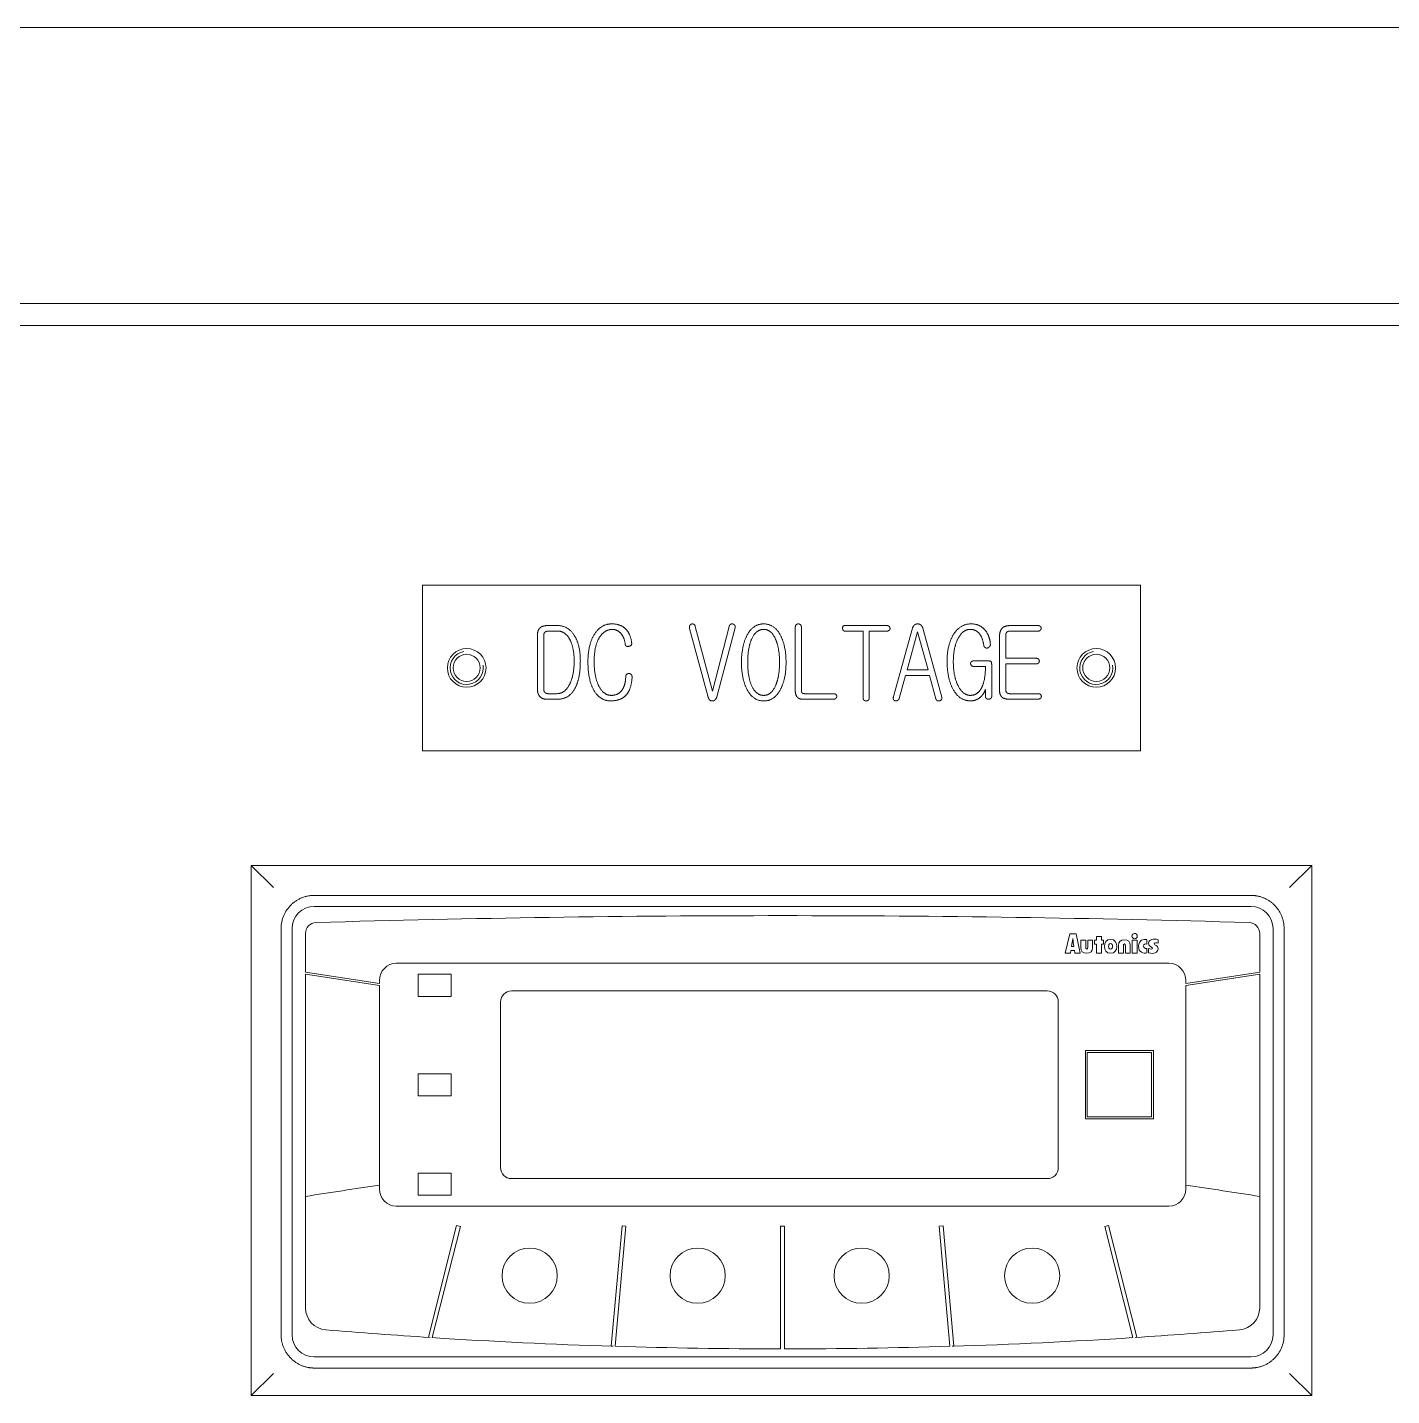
# Model space of a CAD drawing. Header units: inches. Extents: x 0 to 18221, y 0 to 6752.
# Drawn here: x 11068 to 11191.5, y 960.5 to 1084.4 of the extents above; entities that cross this region are included whole.
import ezdxf

# ---------------------------------------------------------------- set-up
doc = ezdxf.new("R2010")
doc.units = ezdxf.units.IN
doc.header["$MEASUREMENT"] = 0
doc.layers.add('REMOTE_CONTROLBOX$0$가시적인 것(ISO)', color=3, linetype='Continuous', lineweight=5)
doc.layers.add('REMOTE_CONTROLBOX$0$가시적인 좁은 것(ISO)', color=3, linetype='Continuous', lineweight=5)

msp = doc.modelspace()

# ---------------------------------------------------------------- linework, layer by layer
at = {"layer": 'REMOTE_CONTROLBOX$0$가시적인 것(ISO)'}
for p, q in [((11616.2684, 1084.3611), (10916.2684, 1084.3611)), ((10941.2684, 1059.3611), (11591.2684, 1059.3611)), ((10945.8684, 1057.3611), (11586.6684, 1057.3611)), ((11168.7684, 1033.8611), (11103.7684, 1033.8611)), ((11103.7684, 1033.8611), (11103.7684, 1018.8611)), ((11168.7684, 1018.8611), (11168.7684, 1033.8611)), ((11115.1013, 1030.1912), (11115.9808, 1030.1912)), ((11116.008, 1029.6925), (11115.1466, 1029.6925)), ((11129.6181, 1023.7171), (11127.9497, 1029.9283)), ((11128.4665, 1030.1187), (11130.0171, 1024.2612)), ((11130.0171, 1024.2612), (11131.5313, 1030.1096)), ((11132.0754, 1029.9917), (11130.416, 1023.7262)), ((11137.5158, 1024.3156), (11137.5158, 1030.0189)), ((11138.0779, 1030.0189), (11138.0779, 1024.3246)), ((11142.0132, 1030.1912), (11145.8033, 1030.1912)), ((11143.6544, 1029.6925), (11142.0132, 1029.6925)), ((11143.6544, 1023.6446), (11143.6544, 1029.6925)), ((11144.2165, 1029.6925), (11144.2165, 1023.6446)), ((11145.8033, 1029.6925), (11144.2165, 1029.6925)), ((11146.4199, 1023.7715), (11148.1336, 1029.9645)), ((11148.5961, 1029.62), (11147.644, 1026.1834)), ((11149.5391, 1026.1834), (11148.5961, 1029.62)), ((11149.0676, 1029.9645), (11150.7722, 1023.708)), ((11159.495, 1029.6925), (11156.9562, 1029.6925)), ((11157.0197, 1030.1912), (11159.495, 1030.1912)), ((11114.1764, 1024.4697), (11114.1764, 1029.3751)), ((11114.7386, 1029.2935), (11114.7386, 1024.4606)), ((11156.0041, 1024.3972), (11156.0041, 1029.1666)), ((11156.5663, 1029.3117), (11156.5663, 1027.2262)), ((11156.5663, 1027.2262), (11159.3409, 1027.2262)), ((11147.644, 1026.1834), (11149.5391, 1026.1834)), ((11153.6738, 1026.9904), (11154.9976, 1026.9904)), ((11154.7347, 1026.4917), (11153.6738, 1026.4917)), ((11155.2969, 1026.6731), (11155.2969, 1023.7715)), ((11156.5663, 1026.7275), (11156.5663, 1024.4062)), ((11159.3409, 1026.7275), (11156.5663, 1026.7275)), ((11147.508, 1025.6847), (11146.9277, 1023.5902)), ((11149.666, 1025.6847), (11147.508, 1025.6847)), ((11150.2463, 1023.563), (11149.666, 1025.6847)), ((11115.9989, 1023.5267), (11114.9925, 1023.5267)), ((11115.1466, 1024.0254), (11115.9445, 1024.0254)), ((11140.9886, 1023.5267), (11138.1686, 1023.5267)), ((11138.3681, 1024.0254), (11140.9795, 1024.0254)), ((11154.7347, 1023.7715), (11154.7347, 1024.3972)), ((11159.495, 1023.5267), (11156.9018, 1023.5267)), ((11156.929, 1024.0254), (11159.495, 1024.0254)), ((11103.7684, 1018.8611), (11168.7684, 1018.8611)), ((11184.2684, 1008.4611), (11088.2684, 1008.4611)), ((11088.2684, 1008.4611), (11088.2684, 960.4611)), ((11090.2684, 1006.4611), (11088.2684, 1008.4611)), ((11184.2684, 1008.4611), (11182.2684, 1006.4611)), ((11184.2684, 960.4611), (11184.2684, 1008.4611)), ((11093.1721, 998.8091), (11093.1721, 1002.3002)), ((11161.9528, 1000.5414), (11162.3662, 1002.2653)), ((11162.3662, 1002.2653), (11162.936, 1002.2653)), ((11162.5333, 1001.1294), (11162.597, 1001.5284)), ((11162.7286, 1001.1294), (11162.5333, 1001.1294)), ((11162.6404, 1001.8546), (11162.6456, 1001.8546)), ((11162.68, 1001.5284), (11162.7286, 1001.1294)), ((11162.936, 1002.2653), (11163.3008, 1000.5414)), ((11163.3628, 1001.0364), (11163.3628, 1001.7147)), ((11163.3628, 1001.7147), (11163.8121, 1001.7147)), ((11163.8121, 1001.7147), (11163.8121, 1001.0988)), ((11163.9878, 1001.0988), (11163.9878, 1001.7147)), ((11163.9878, 1001.7147), (11164.4367, 1001.7147)), ((11164.4367, 1001.7147), (11164.4367, 1001.0364)), ((11164.6124, 1001.3537), (11164.6124, 1001.7124)), ((11164.6124, 1001.7124), (11164.786, 1001.7124)), ((11164.786, 1001.3537), (11164.6124, 1001.3537)), ((11164.786, 1001.7124), (11164.786, 1002.0296)), ((11164.786, 1002.0296), (11165.2332, 1002.0296)), ((11164.786, 1000.5414), (11164.786, 1001.3537)), ((11165.2332, 1002.0296), (11165.2332, 1001.7124)), ((11165.2332, 1001.7124), (11165.4061, 1001.7124)), ((11165.4061, 1001.3537), (11165.2332, 1001.3537)), ((11165.2332, 1001.3537), (11165.2332, 1000.5414)), ((11165.4061, 1001.7124), (11165.4061, 1001.3537)), ((11166.7756, 1000.5414), (11166.7756, 1001.2197)), ((11167.2227, 1001.1584), (11167.2227, 1000.5414)), ((11167.4002, 1000.5414), (11167.4002, 1001.1584)), ((11167.847, 1001.2197), (11167.847, 1000.5414)), ((11168.0144, 1001.7124), (11168.4616, 1001.7124)), ((11168.0144, 1000.5414), (11168.0144, 1001.7124)), ((11168.4616, 1001.7124), (11168.4616, 1000.5414)), ((11169.3573, 1001.753), (11169.3573, 1001.3527)), ((11170.3553, 1001.7461), (11170.3547, 1001.4223)), ((11179.5644, 1002.3002), (11179.5644, 998.8091)), ((11162.433, 1000.5414), (11161.9528, 1000.5414)), ((11162.4719, 1000.7625), (11162.433, 1000.5414)), ((11162.7844, 1000.7625), (11162.4719, 1000.7625)), ((11162.8178, 1000.5414), (11162.7844, 1000.7625)), ((11163.3008, 1000.5414), (11162.8178, 1000.5414)), ((11165.2332, 1000.5414), (11164.786, 1000.5414)), ((11167.2227, 1000.5414), (11166.7756, 1000.5414)), ((11167.847, 1000.5414), (11167.4002, 1000.5414)), ((11168.4616, 1000.5414), (11168.0144, 1000.5414)), ((11169.3573, 1000.9544), (11169.3573, 1000.5441)), ((11169.5054, 1000.57), (11169.5054, 1000.952)), ((11099.868, 997.777), (11093.1721, 998.8091)), ((11101.3886, 999.6109), (11171.3471, 999.6109)), ((11179.5644, 998.8091), (11172.8678, 997.7769)), ((11093.1721, 968.4121), (11093.1721, 998.6306)), ((11093.1721, 998.6306), (11099.868, 997.5986)), ((11099.868, 997.777), (11099.868, 998.04)), ((11099.868, 997.5986), (11099.868, 979.1829)), ((11103.3684, 996.611), (11103.3684, 998.6112)), ((11103.3684, 998.6112), (11106.3683, 998.6112)), ((11106.3683, 998.6112), (11106.3683, 996.611)), ((11172.8678, 997.5985), (11179.5644, 998.6306)), ((11172.8678, 998.04), (11172.8678, 997.7769)), ((11172.8678, 979.1829), (11172.8678, 997.5985)), ((11179.5644, 998.6306), (11179.5644, 968.4121)), ((11106.3683, 996.611), (11103.3684, 996.611)), ((11160.3303, 997.1112), (11111.8303, 997.1112)), ((11111.8303, 997.1112), (11160.3303, 997.1112)), ((11110.8303, 996.1112), (11110.8303, 981.1112)), ((11110.8303, 981.1112), (11110.8303, 996.1112)), ((11161.3303, 981.1112), (11161.3303, 996.1112)), ((11161.3303, 996.1112), (11161.3303, 981.1112)), ((11163.7795, 985.5226), (11163.7795, 991.699)), ((11163.7795, 991.699), (11169.9562, 991.699)), ((11163.9559, 985.699), (11163.9559, 991.5226)), ((11163.9559, 991.5226), (11169.7798, 991.5226)), ((11169.7798, 991.5226), (11169.7798, 985.699)), ((11169.9562, 991.699), (11169.9562, 985.5226)), ((11103.3684, 987.611), (11103.3684, 989.6112)), ((11103.3684, 989.6112), (11106.3683, 989.6112)), ((11106.3683, 989.6112), (11106.3683, 987.611)), ((11106.3683, 987.611), (11103.3684, 987.611)), ((11169.9562, 985.5226), (11163.7795, 985.5226)), ((11169.7798, 985.699), (11163.9559, 985.699)), ((11103.3684, 978.6111), (11103.3684, 980.6113)), ((11103.3684, 980.6113), (11106.3683, 980.6113)), ((11106.3683, 980.6113), (11106.3683, 978.6111)), ((11111.8303, 980.1112), (11160.3303, 980.1112)), ((11160.3303, 980.1112), (11111.8303, 980.1112)), ((11101.3886, 977.6112), (11171.3471, 977.6112)), ((11106.3683, 978.6111), (11103.3684, 978.6111)), ((11106.8579, 975.8625), (11104.3033, 965.7629)), ((11104.6542, 965.7108), (11107.2, 975.7757)), ((11107.2, 975.7757), (11106.8579, 975.8625)), ((11121.8339, 975.8346), (11120.8634, 964.946)), ((11121.2158, 964.9266), (11122.1853, 975.8036)), ((11122.1853, 975.8036), (11121.8339, 975.8346)), ((11136.5444, 975.8191), (11136.1917, 975.8191)), ((11136.1917, 975.8191), (11136.1917, 964.6942)), ((11136.5444, 964.6942), (11136.5444, 975.8191)), ((11150.9026, 975.8346), (11150.5512, 975.8036)), ((11150.5512, 975.8036), (11151.5206, 964.9266)), ((11151.873, 964.946), (11150.9026, 975.8346)), ((11165.8786, 975.8625), (11165.5365, 975.7757)), ((11165.5365, 975.7757), (11168.0822, 965.7108)), ((11168.4331, 965.7629), (11165.8786, 975.8625)), ((11104.3033, 965.7629), (11104.4554, 965.7243)), ((11168.2812, 965.7243), (11168.4331, 965.7629)), ((11120.8634, 964.946), (11121.0282, 964.9315)), ((11151.7085, 964.9315), (11151.873, 964.946)), ((11090.2684, 962.4611), (11088.2684, 960.4611)), ((11182.2684, 962.4611), (11184.2684, 960.4611)), ((11088.2684, 960.4611), (11184.2684, 960.4611))]:
    msp.add_line(p, q, dxfattribs=at)
for centre, radius in [((11107.7684, 1026.3611), 1.75), ((11107.7684, 1026.3611), 1.2295), ((11164.7684, 1026.3611), 1.75), ((11164.7684, 1026.3611), 1.2295), ((11113.4671, 971.3219), 2.5), ((11128.6808, 971.3219), 2.5), ((11143.5233, 971.3219), 2.5), ((11158.9596, 971.3219), 2.5)]:
    msp.add_circle(centre, radius, dxfattribs=at)
for centre, start, end in [((11111.8303, 996.1112), 90, 180), ((11111.8303, 996.1112), 90, 180), ((11160.3303, 996.1112), 0, 90), ((11160.3303, 996.1112), 0, 90), ((11111.8303, 981.1112), 180, 270), ((11111.8303, 981.1112), 180, 270), ((11160.3303, 981.1112), 270, 0), ((11160.3303, 981.1112), 270, 0)]:
    msp.add_arc(centre, 1, start, end, dxfattribs=at)
for points, degree in [([(11114.1764, 1029.3751), (11114.1764, 1029.7832), (11114.4121, 1029.9917)], 2), ([(11114.4121, 1029.9917), (11114.6479, 1030.1912), (11115.1013, 1030.1912)], 2), ([(11115.1466, 1029.6925), (11114.9562, 1029.6925), (11114.8474, 1029.5837)], 2), ([(11115.9808, 1030.1912), (11116.951, 1030.1912), (11117.5132, 1029.3026)], 2), ([(11117.0598, 1029.0034), (11116.6608, 1029.6925), (11116.008, 1029.6925)], 2), ([(11119.3629, 1029.4568), (11119.9523, 1030.3454), (11120.9044, 1030.3454)], 2), ([(11120.9678, 1029.8466), (11120.2697, 1029.8466), (11119.8163, 1029.1666)], 2), ([(11120.9044, 1030.3454), (11121.7567, 1030.3454), (11122.2282, 1029.8194)], 2), ([(11121.7023, 1029.5112), (11121.3849, 1029.8466), (11120.9678, 1029.8466)], 2), ([(11122.2282, 1029.8194), (11122.6181, 1029.3751), (11122.7088, 1028.5863)], 2), ([(11127.9497, 1029.9283), (11127.9044, 1030.0824), (11127.9678, 1030.2003)], 2), ([(11127.9678, 1030.2003), (11128.0222, 1030.3), (11128.1311, 1030.3272)], 2), ([(11128.1311, 1030.3272), (11128.2399, 1030.3635), (11128.3305, 1030.3091)], 2), ([(11128.3305, 1030.3091), (11128.4303, 1030.2547), (11128.4665, 1030.1187)], 2), ([(11131.5313, 1030.1096), (11131.5585, 1030.2547), (11131.6673, 1030.3091)], 2), ([(11131.6673, 1030.3091), (11131.758, 1030.3635), (11131.8668, 1030.3363)], 2), ([(11131.8668, 1030.3363), (11131.9847, 1030.3091), (11132.0391, 1030.2184)], 2), ([(11132.0391, 1030.2184), (11132.1026, 1030.1187), (11132.0754, 1029.9917)], 2), ([(11133.1362, 1029.2845), (11133.6803, 1030.3454), (11134.6595, 1030.3454)], 2), ([(11134.6595, 1029.8466), (11133.9432, 1029.8466), (11133.5533, 1028.9399)], 2), ([(11134.6595, 1030.3454), (11135.6388, 1030.3454), (11136.1829, 1029.2845)], 2), ([(11135.7386, 1028.9399), (11135.3577, 1029.8466), (11134.6595, 1029.8466)], 2), ([(11137.5158, 1030.0189), (11137.5158, 1030.1731), (11137.5974, 1030.2637)], 2), ([(11137.5974, 1030.2637), (11137.679, 1030.3454), (11137.7969, 1030.3454)], 2), ([(11137.7969, 1030.3454), (11137.9057, 1030.3454), (11137.9873, 1030.2637)], 2), ([(11137.9873, 1030.2637), (11138.0779, 1030.1731), (11138.0779, 1030.0189)], 2), ([(11141.7956, 1029.9464), (11141.7865, 1030.1912), (11142.0132, 1030.1912)], 2), ([(11142.0132, 1029.6925), (11141.8046, 1029.6925), (11141.7956, 1029.9464)], 2), ([(11145.8033, 1030.1912), (11145.9212, 1030.1912), (11146.0119, 1030.1187)], 2), ([(11146.03, 1029.7741), (11145.9484, 1029.6925), (11145.8033, 1029.6925)], 2), ([(11146.0119, 1030.1187), (11146.0844, 1030.0461), (11146.0935, 1029.9464)], 2), ([(11146.0935, 1029.9464), (11146.1026, 1029.8466), (11146.03, 1029.7741)], 2), ([(11148.1336, 1029.9645), (11148.2606, 1030.3454), (11148.5961, 1030.3454)], 2), ([(11148.5961, 1030.3454), (11148.9225, 1030.3363), (11149.0676, 1029.9645)], 2), ([(11151.8513, 1029.4023), (11152.4588, 1030.3454), (11153.429, 1030.3454)], 2), ([(11153.3474, 1029.8466), (11152.7399, 1029.8466), (11152.3137, 1029.1303)], 2), ([(11154.1453, 1029.5112), (11153.837, 1029.8466), (11153.3474, 1029.8466)], 2), ([(11153.429, 1030.3454), (11154.2088, 1030.3454), (11154.6893, 1029.7922)], 2), ([(11154.6893, 1029.7922), (11155.1155, 1029.2935), (11155.179, 1028.5137)], 2), ([(11156.0041, 1029.1666), (11156.0041, 1029.7106), (11156.2489, 1029.9555)], 2), ([(11156.2489, 1029.9555), (11156.4847, 1030.1912), (11157.0197, 1030.1912)], 2), ([(11156.9562, 1029.6925), (11156.7658, 1029.6925), (11156.657, 1029.5837)], 2), ([(11159.495, 1030.1912), (11159.622, 1030.1912), (11159.7036, 1030.1187)], 2), ([(11159.7036, 1029.7741), (11159.6311, 1029.6925), (11159.495, 1029.6925)], 2), ([(11159.7036, 1030.1187), (11159.7761, 1030.0461), (11159.7761, 1029.9464)], 2), ([(11159.7761, 1029.9464), (11159.7761, 1029.8466), (11159.7036, 1029.7741)], 2), ([(11114.8474, 1029.5837), (11114.7386, 1029.4749), (11114.7386, 1029.2935)], 2), ([(11117.495, 1027.0086), (11117.495, 1028.278), (11117.0598, 1029.0034)], 2), ([(11117.5132, 1029.3026), (11118.0572, 1028.4412), (11118.0572, 1027.0086)], 2), ([(11118.7463, 1026.927), (11118.7463, 1028.5228), (11119.3629, 1029.4568)], 2), ([(11119.8163, 1029.1666), (11119.3085, 1028.3777), (11119.3085, 1026.936)], 2), ([(11122.1194, 1028.5137), (11122.0469, 1029.1394), (11121.7023, 1029.5112)], 2), ([(11122.4368, 1028.3143), (11122.1375, 1028.2689), (11122.1194, 1028.5137)], 2), ([(11122.7088, 1028.5863), (11122.7269, 1028.3596), (11122.4368, 1028.3143)], 2), ([(11132.6466, 1026.8544), (11132.6466, 1028.3324), (11133.1362, 1029.2845)], 2), ([(11133.5533, 1028.9399), (11133.2088, 1028.1239), (11133.2088, 1026.8544)], 2), ([(11136.0922, 1026.8544), (11136.0922, 1028.1239), (11135.7386, 1028.9399)], 2), ([(11136.1829, 1029.2845), (11136.6816, 1028.3324), (11136.6816, 1026.8544)], 2), ([(11151.2619, 1026.9542), (11151.2619, 1028.4593), (11151.8513, 1029.4023)], 2), ([(11152.3137, 1029.1303), (11151.8241, 1028.3143), (11151.8241, 1026.9088)], 2), ([(11154.5805, 1028.4049), (11154.4717, 1029.1485), (11154.1453, 1029.5112)], 2), ([(11154.6984, 1028.2055), (11154.5987, 1028.2689), (11154.5805, 1028.4049)], 2), ([(11155.179, 1028.5137), (11155.188, 1028.3687), (11155.0974, 1028.2689)], 2), ([(11156.657, 1029.5837), (11156.5663, 1029.484), (11156.5663, 1029.3117)], 2), ([(11154.907, 1028.1601), (11154.7891, 1028.142), (11154.6984, 1028.2055)], 2), ([(11155.0974, 1028.2689), (11155.0248, 1028.1783), (11154.907, 1028.1601)], 2), ([(11159.3409, 1027.2262), (11159.4588, 1027.2262), (11159.5404, 1027.1536)], 2), ([(11159.5404, 1027.1536), (11159.6038, 1027.0811), (11159.6129, 1026.9814)], 2), ([(11117.0145, 1024.7417), (11117.495, 1025.5487), (11117.495, 1027.0086)], 2), ([(11118.0572, 1027.0086), (11118.0572, 1025.5306), (11117.6401, 1024.642)], 2), ([(11119.372, 1024.1886), (11118.7463, 1025.1226), (11118.7463, 1026.927)], 2), ([(11119.3085, 1026.936), (11119.3085, 1025.585), (11119.7165, 1024.7417)], 2), ([(11133.1362, 1024.4334), (11132.6466, 1025.3855), (11132.6466, 1026.8544)], 2), ([(11133.2088, 1026.8544), (11133.2088, 1025.5941), (11133.5533, 1024.778)], 2), ([(11135.7386, 1024.778), (11136.0922, 1025.5941), (11136.0922, 1026.8544)], 2), ([(11136.6816, 1026.8544), (11136.6816, 1025.3855), (11136.1829, 1024.4334)], 2), ([(11151.8059, 1024.4153), (11151.2619, 1025.4127), (11151.2619, 1026.9542)], 2), ([(11151.8241, 1026.9088), (11151.8241, 1025.6213), (11152.2502, 1024.7508)], 2), ([(11153.3836, 1026.7456), (11153.3836, 1026.8454), (11153.4562, 1026.9179)], 2), ([(11153.4652, 1026.5733), (11153.3927, 1026.6459), (11153.3836, 1026.7456)], 2), ([(11153.4562, 1026.9179), (11153.5287, 1026.9904), (11153.6738, 1026.9904)], 2), ([(11153.6738, 1026.4917), (11153.5378, 1026.4917), (11153.4652, 1026.5733)], 2), ([(11154.3448, 1024.4878), (11154.7347, 1025.1679), (11154.7347, 1026.4917)], 2), ([(11154.9976, 1026.9904), (11155.179, 1026.9904), (11155.2424, 1026.927)], 2), ([(11155.2424, 1026.927), (11155.2969, 1026.8635), (11155.2969, 1026.6731)], 2), ([(11159.5404, 1026.8091), (11159.4678, 1026.7275), (11159.3409, 1026.7275)], 2), ([(11159.6129, 1026.9814), (11159.6129, 1026.8816), (11159.5404, 1026.8091)], 2), ([(11115.9445, 1024.0254), (11116.5883, 1024.0254), (11117.0145, 1024.7417)], 2), ([(11119.7165, 1024.7417), (11120.1427, 1023.8713), (11120.8681, 1023.8713)], 2), ([(11121.793, 1024.3065), (11122.1466, 1024.7508), (11122.1647, 1025.5578)], 2), ([(11122.745, 1025.5034), (11122.6725, 1024.3428), (11122.1285, 1023.8259)], 2), ([(11122.1647, 1025.5578), (11122.1647, 1025.7029), (11122.2554, 1025.7845)], 2), ([(11122.2554, 1025.7845), (11122.3461, 1025.857), (11122.464, 1025.857)], 2), ([(11122.464, 1025.857), (11122.5818, 1025.8479), (11122.6544, 1025.7663)], 2), ([(11122.6544, 1025.7663), (11122.745, 1025.6666), (11122.745, 1025.5034)], 2), ([(11133.5533, 1024.778), (11133.9432, 1023.8713), (11134.6595, 1023.8713)], 2), ([(11134.6595, 1023.8713), (11135.3577, 1023.8713), (11135.7386, 1024.778)], 2), ([(11152.2502, 1024.7508), (11152.6945, 1023.8713), (11153.3655, 1023.8713)], 2), ([(11114.3849, 1023.7715), (11114.1764, 1024.0163), (11114.1764, 1024.4697)], 2), ([(11114.9925, 1023.5267), (11114.5935, 1023.5267), (11114.3849, 1023.7715)], 2), ([(11114.7386, 1024.4606), (11114.7386, 1024.2521), (11114.8474, 1024.1433)], 2), ([(11114.8474, 1024.1433), (11114.9471, 1024.0254), (11115.1466, 1024.0254)], 2), ([(11117.6401, 1024.642), (11117.1142, 1023.5267), (11115.9989, 1023.5267)], 2), ([(11120.7956, 1023.3726), (11119.916, 1023.3726), (11119.372, 1024.1886)], 2), ([(11122.1285, 1023.8259), (11121.657, 1023.3726), (11120.7956, 1023.3726)], 2), ([(11120.8681, 1023.8713), (11121.4575, 1023.8713), (11121.793, 1024.3065)], 2), ([(11129.9989, 1023.3635), (11129.736, 1023.3635), (11129.6181, 1023.7171)], 2), ([(11130.416, 1023.7262), (11130.2709, 1023.3635), (11129.9989, 1023.3635)], 2), ([(11134.6595, 1023.3635), (11133.6803, 1023.3635), (11133.1362, 1024.4334)], 2), ([(11136.1829, 1024.4334), (11135.6388, 1023.3635), (11134.6595, 1023.3635)], 2), ([(11137.688, 1023.7262), (11137.5158, 1023.9257), (11137.5158, 1024.3156)], 2), ([(11138.1686, 1023.5267), (11137.8513, 1023.5267), (11137.688, 1023.7262)], 2), ([(11138.0779, 1024.3246), (11138.0779, 1024.1523), (11138.1323, 1024.0889)], 2), ([(11138.1323, 1024.0889), (11138.1958, 1024.0254), (11138.3681, 1024.0254)], 2), ([(11140.9795, 1024.0254), (11141.1155, 1024.0254), (11141.1971, 1023.9529)], 2), ([(11141.2062, 1023.6083), (11141.1246, 1023.5267), (11140.9886, 1023.5267)], 2), ([(11141.1971, 1023.9529), (11141.2697, 1023.8803), (11141.2787, 1023.7806)], 2), ([(11141.2787, 1023.7806), (11141.2787, 1023.6808), (11141.2062, 1023.6083)], 2), ([(11143.736, 1023.436), (11143.6544, 1023.5176), (11143.6544, 1023.6446)], 2), ([(11143.9355, 1023.3635), (11143.8176, 1023.3635), (11143.736, 1023.436)], 2), ([(11144.1259, 1023.436), (11144.0443, 1023.3635), (11143.9355, 1023.3635)], 2), ([(11144.2165, 1023.6446), (11144.2165, 1023.5176), (11144.1259, 1023.436)], 2), ([(11146.4018, 1023.4995), (11146.3474, 1023.6083), (11146.4199, 1023.7715)], 2), ([(11146.565, 1023.3726), (11146.4471, 1023.3998), (11146.4018, 1023.4995)], 2), ([(11146.9277, 1023.5902), (11146.8823, 1023.4723), (11146.7735, 1023.4088)], 2), ([(11150.3733, 1023.3907), (11150.2645, 1023.4451), (11150.2463, 1023.563)], 2), ([(11150.745, 1023.4904), (11150.6816, 1023.3998), (11150.5728, 1023.3726)], 2), ([(11150.7722, 1023.708), (11150.8085, 1023.5811), (11150.745, 1023.4904)], 2), ([(11153.3655, 1023.3726), (11152.3862, 1023.3726), (11151.8059, 1024.4153)], 2), ([(11153.3655, 1023.8713), (11153.9912, 1023.8713), (11154.3448, 1024.4878)], 2), ([(11154.2541, 1023.6899), (11153.8823, 1023.3726), (11153.3655, 1023.3726)], 2), ([(11154.7347, 1024.3972), (11154.5533, 1023.9438), (11154.2541, 1023.6899)], 2), ([(11154.8163, 1023.5811), (11154.7347, 1023.6536), (11154.7347, 1023.7715)], 2), ([(11155.0158, 1023.5267), (11154.8979, 1023.5176), (11154.8163, 1023.5811)], 2), ([(11155.2062, 1023.5902), (11155.1246, 1023.5267), (11155.0158, 1023.5267)], 2), ([(11155.2969, 1023.7715), (11155.2969, 1023.6627), (11155.2062, 1023.5902)], 2), ([(11156.2036, 1023.7352), (11156.0041, 1023.9257), (11156.0041, 1024.3972)], 2), ([(11156.9018, 1023.5267), (11156.4031, 1023.5267), (11156.2036, 1023.7352)], 2), ([(11156.5663, 1024.4062), (11156.5663, 1024.2158), (11156.666, 1024.1251)], 2), ([(11156.666, 1024.1251), (11156.7567, 1024.0254), (11156.929, 1024.0254)], 2), ([(11159.495, 1024.0254), (11159.6311, 1024.0254), (11159.7217, 1023.9529)], 2), ([(11159.7217, 1023.6083), (11159.6311, 1023.5267), (11159.495, 1023.5267)], 2), ([(11159.7217, 1023.9529), (11159.7943, 1023.8803), (11159.7943, 1023.7806)], 2), ([(11159.7943, 1023.7806), (11159.7943, 1023.6808), (11159.7217, 1023.6083)], 2), ([(11146.7735, 1023.4088), (11146.6647, 1023.3454), (11146.565, 1023.3726)], 2), ([(11150.5728, 1023.3726), (11150.464, 1023.3454), (11150.3733, 1023.3907)], 2), ([(11094.1422, 1003.3), (11122.2931, 1004.133), (11150.4433, 1004.133), (11178.5939, 1003.3)], 3), ([(11093.1721, 1002.3002), (11093.1721, 1002.8411), (11093.602, 1003.2841), (11094.1422, 1003.3)], 3), ([(11178.5939, 1003.3), (11179.1344, 1003.2841), (11179.5644, 1002.8411), (11179.5644, 1002.3002)], 3), ([(11162.597, 1001.5284), (11162.6153, 1001.6355), (11162.6276, 1001.7461), (11162.6404, 1001.8546)], 3), ([(11162.6456, 1001.8546), (11162.6566, 1001.7461), (11162.6652, 1001.6355), (11162.68, 1001.5284)], 3), ([(11166.7756, 1001.2197), (11166.7756, 1001.577), (11166.984, 1001.7406), (11167.3123, 1001.7406)], 3), ([(11167.3123, 1001.3661), (11167.2338, 1001.3661), (11167.2227, 1001.3051), (11167.2227, 1001.1584)], 3), ([(11167.3123, 1001.7406), (11167.6596, 1001.7406), (11167.847, 1001.5487), (11167.847, 1001.2197)], 3), ([(11167.4002, 1001.1584), (11167.4002, 1001.3017), (11167.3898, 1001.3661), (11167.3123, 1001.3661)], 3), ([(11168.5891, 1001.1508), (11168.5891, 1001.7147), (11169.0686, 1001.8312), (11169.3573, 1001.753)], 3), ([(11169.3573, 1000.5441), (11169.0248, 1000.4831), (11168.5891, 1000.5975), (11168.5891, 1001.1508)], 3), ([(11169.3573, 1001.3527), (11169.2216, 1001.3933), (11169.0383, 1001.3727), (11169.0383, 1001.1594)], 3), ([(11169.0383, 1001.1594), (11169.0383, 1001.0106), (11169.1844, 1000.941), (11169.3573, 1000.9544)], 3), ([(11169.5041, 1001.4381), (11169.5041, 1001.7695), (11169.9619, 1001.8684), (11170.3553, 1001.7461)], 3), ([(11169.8586, 1000.9689), (11169.8586, 1001.0922), (11169.5041, 1001.0922), (11169.5041, 1001.4381)], 3), ([(11170.3547, 1001.4223), (11170.1941, 1001.4719), (11170.0205, 1001.4643), (11170.0205, 1001.3909)], 3), ([(11170.0205, 1001.3909), (11170.0205, 1001.2273), (11170.3588, 1001.2669), (11170.3588, 1000.931)], 3), ([(11163.8975, 1000.5155), (11163.5523, 1000.5155), (11163.3628, 1000.7074), (11163.3628, 1001.0364)], 3), ([(11163.8121, 1001.0988), (11163.8121, 1000.9544), (11163.8217, 1000.8914), (11163.8975, 1000.8914)], 3), ([(11163.8975, 1000.8914), (11163.9788, 1000.8914), (11163.9878, 1000.952), (11163.9878, 1001.0988)], 3), ([(11164.4367, 1001.0364), (11164.4367, 1000.6816), (11164.2286, 1000.5155), (11163.8975, 1000.5155)], 3), ([(11169.5054, 1000.952), (11169.6529, 1000.89), (11169.8586, 1000.8776), (11169.8586, 1000.9689)], 3), ([(11170.3588, 1000.931), (11170.3588, 1000.57), (11169.9461, 1000.4201), (11169.5054, 1000.57)], 3), ([(11099.868, 998.04), (11099.868, 998.9074), (11100.548, 999.6109), (11101.3886, 999.6109)], 3), ([(11171.3471, 999.6109), (11172.1874, 999.6109), (11172.8678, 998.9074), (11172.8678, 998.04)], 3), ([(11093.1721, 978.5021), (11095.4038, 978.8458), (11097.6359, 979.19), (11099.868, 979.5337)], 3), ([(11099.868, 979.1829), (11099.868, 978.3147), (11100.548, 977.6112), (11101.3886, 977.6112)], 3), ([(11171.3471, 977.6112), (11172.1874, 977.6112), (11172.8678, 978.3147), (11172.8678, 979.1829)], 3), ([(11172.8678, 979.5338), (11175.0999, 979.19), (11177.3321, 978.8458), (11179.5644, 978.5021)], 3), ([(11095.0055, 966.4188), (11093.9692, 966.5056), (11093.1721, 967.3724), (11093.1721, 968.4121)], 3), ([(11179.5644, 968.4121), (11179.5644, 967.3724), (11178.7672, 966.5056), (11177.7305, 966.4188)], 3), ([(11104.4554, 965.7243), (11101.3054, 965.927), (11098.1555, 966.156), (11095.0055, 966.4188)], 3), ([(11121.0282, 964.9315), (11115.5702, 965.1004), (11110.1122, 965.3617), (11104.6542, 965.7108)], 3), ([(11168.0822, 965.7108), (11162.6243, 965.3617), (11157.1664, 965.1004), (11151.7085, 964.9315)], 3), ([(11177.7305, 966.4188), (11174.5808, 966.156), (11171.431, 965.9271), (11168.2812, 965.7243)], 3), ([(11136.1917, 964.6942), (11131.1997, 964.696), (11126.2078, 964.774), (11121.2158, 964.9266)], 3), ([(11151.5206, 964.9266), (11146.5286, 964.774), (11141.5365, 964.696), (11136.5444, 964.6942)], 3)]:
    msp.add_open_spline(points, degree=degree, dxfattribs=at)
for points, knots in [([(11090.9684, 1002.7611), (11090.9684, 1002.9633), (11091.0101, 1003.3728), (11091.1875, 1003.9378), (11091.4664, 1004.4502), (11091.7727, 1004.821), (11092.0565, 1005.0789), (11092.2874, 1005.2516), (11092.535, 1005.4021), (11092.7979, 1005.5288), (11093.0284, 1005.6133), (11093.2188, 1005.6674), (11093.3643, 1005.701), (11093.4876, 1005.723), (11093.5873, 1005.7369), (11093.6626, 1005.7455), (11093.7384, 1005.7523), (11093.8019, 1005.7563), (11093.853, 1005.7586), (11093.8847, 1005.7596), (11093.9107, 1005.7601), (11093.9289, 1005.7604), (11093.9481, 1005.7606), (11093.9536, 1005.7606), (11093.9693, 1005.7607), (11093.9458, 1005.7607), (11094.0569, 1005.7607), (11094.1581, 1005.7607), (11094.3571, 1005.7607), (11094.6299, 1005.7607), (11094.9622, 1005.7607), (11095.4035, 1005.7607), (11095.9558, 1005.7607), (11096.839, 1005.7607), (11097.9432, 1005.7607), (11099.2682, 1005.7607), (11100.5932, 1005.7607), (11102.3599, 1005.7607), (11104.5682, 1005.7607), (11107.2182, 1005.7607), (11110.7516, 1005.7607), (11115.1682, 1005.7607), (11120.4682, 1005.7607), (11125.7682, 1005.7607), (11132.8349, 1005.7607), (11139.9016, 1005.7607), (11146.9682, 1005.7607), (11152.2682, 1005.7607), (11157.5682, 1005.7607), (11161.9849, 1005.7607), (11165.5182, 1005.7607), (11168.1682, 1005.7607), (11170.3765, 1005.7607), (11172.1432, 1005.7607), (11173.4682, 1005.7607), (11174.7932, 1005.7607), (11175.8974, 1005.7607), (11176.7807, 1005.7607), (11177.3329, 1005.7607), (11177.7742, 1005.7607), (11178.1065, 1005.7607), (11178.3793, 1005.7607), (11178.5783, 1005.7607), (11178.6795, 1005.7607), (11178.7906, 1005.7607), (11178.7672, 1005.7607), (11178.7828, 1005.7606), (11178.7883, 1005.7606), (11178.8075, 1005.7604), (11178.8257, 1005.7601), (11178.8517, 1005.7596), (11178.8835, 1005.7586), (11178.9345, 1005.7563), (11178.998, 1005.7523), (11179.0738, 1005.7455), (11179.1491, 1005.7369), (11179.2488, 1005.723), (11179.3721, 1005.701), (11179.5176, 1005.6674), (11179.7079, 1005.6133), (11179.9384, 1005.5288), (11180.2013, 1005.4021), (11180.4488, 1005.2516), (11180.6797, 1005.0789), (11180.9635, 1004.821), (11181.2086, 1004.5244), (11181.4094, 1004.1943), (11181.5362, 1003.9314), (11181.6207, 1003.7009), (11181.6748, 1003.5106), (11181.7084, 1003.3651), (11181.7348, 1003.2171), (11181.7507, 1003.0919), (11181.7597, 1002.991), (11181.7637, 1002.9271), (11181.766, 1002.8769), (11181.7672, 1002.8362), (11181.7678, 1002.8115), (11181.7681, 1002.771), (11181.7681, 1002.7969), (11181.7681, 1002.608), (11181.7681, 1002.4311), (11181.7681, 1002.1843), (11181.7681, 1001.8991), (11181.7681, 1001.515), (11181.7681, 1001.0362), (11181.7681, 1000.2694), (11181.7681, 999.3111), (11181.7681, 998.1611), (11181.7681, 997.0111), (11181.7681, 995.4778), (11181.7681, 993.5611), (11181.7681, 991.261), (11181.7681, 988.1943), (11181.7681, 984.3609), (11181.7681, 979.7608), (11181.7681, 973.6273), (11181.7681, 969.0273), (11181.7681, 965.9606)], [0, 0, 0, 0, 0.004091647, 0.008183293, 0.01227494, 0.016366586, 0.01841241, 0.020458233, 0.022504056, 0.02454988, 0.026595703, 0.027618615, 0.028641526, 0.029664438, 0.030175894, 0.03068735, 0.031198805, 0.031710261, 0.031965989, 0.032221717, 0.032349581, 0.032477445, 0.032605309, 0.032669241, 0.032701207, 0.032733173, 0.032765139, 0.032797105, 0.032861037, 0.032988901, 0.033116765, 0.033244629, 0.033500357, 0.033756084, 0.03426754, 0.034778996, 0.035290452, 0.035801908, 0.036824819, 0.037847731, 0.038870643, 0.040916466, 0.042962289, 0.045008113, 0.047053936, 0.051145583, 0.053191406, 0.055237229, 0.057283052, 0.059328876, 0.060351787, 0.061374699, 0.062397611, 0.062909067, 0.063420522, 0.063931978, 0.064443434, 0.064699162, 0.06495489, 0.065082754, 0.065210618, 0.065338482, 0.065402414, 0.06543438, 0.065466346, 0.065498312, 0.065530278, 0.06559421, 0.065722074, 0.065849938, 0.065977801, 0.066233529, 0.066489257, 0.067000713, 0.067512169, 0.068023625, 0.068535081, 0.069557992, 0.070580904, 0.071603816, 0.073649639, 0.075695462, 0.077741285, 0.079787109, 0.081832932, 0.085924579, 0.087970402, 0.090016225, 0.092062049, 0.09308496, 0.094107872, 0.095130784, 0.096153695, 0.096665151, 0.097176607, 0.097432335, 0.097688063, 0.097943791, 0.098071655, 0.098199518, 0.098327382, 0.098455246, 0.098710974, 0.098966702, 0.09922243, 0.099733886, 0.100245342, 0.101268253, 0.102291165, 0.103314077, 0.104336988, 0.106382812, 0.108428635, 0.110474458, 0.114566105, 0.118657752, 0.122749398, 0.130932691, 0.130932691, 0.130932691, 0.130932691]), ([(11091.9684, 1002.7611), (11091.9684, 1003.8656), (11092.8634, 1004.7607), (11093.9682, 1004.7607), (11122.2349, 1004.7607), (11150.5016, 1004.7607), (11178.7682, 1004.7607), (11179.8727, 1004.7607), (11180.7681, 1003.8656), (11180.7681, 1002.7611), (11180.7681, 990.4945), (11180.7681, 978.2272), (11180.7681, 965.9606)], [0, 0, 0, 0, 0.031987648, 0.031987648, 0.031987648, 0.063975296, 0.063975296, 0.063975296, 0.095962944, 0.095962944, 0.095962944, 0.127950592, 0.127950592, 0.127950592, 0.127950592]), ([(11181.7681, 965.9606), (11181.7681, 965.7584), (11181.7263, 965.3489), (11181.5488, 964.7839), (11181.2699, 964.2714), (11180.9635, 963.9007), (11180.6797, 963.6428), (11180.4488, 963.4701), (11180.2013, 963.3196), (11179.9384, 963.1929), (11179.7079, 963.1084), (11179.5176, 963.0544), (11179.3721, 963.0208), (11179.2488, 962.9987), (11179.1491, 962.9848), (11179.0738, 962.9762), (11178.998, 962.9695), (11178.9345, 962.9654), (11178.8835, 962.9632), (11178.8517, 962.9622), (11178.8257, 962.9616), (11178.8075, 962.9613), (11178.7883, 962.9611), (11178.7828, 962.9611), (11178.7672, 962.9611), (11178.7906, 962.9611), (11178.6795, 962.9611), (11178.5783, 962.9611), (11178.3793, 962.9611), (11178.1065, 962.9611), (11177.7742, 962.9611), (11177.3329, 962.9611), (11176.7807, 962.9611), (11175.8974, 962.9611), (11174.7932, 962.9611), (11173.4682, 962.9611), (11172.1432, 962.9611), (11170.3765, 962.9611), (11168.1682, 962.9611), (11165.5182, 962.9611), (11161.9849, 962.9611), (11157.5682, 962.9611), (11152.2682, 962.9611), (11146.9682, 962.9611), (11139.9016, 962.9611), (11132.8349, 962.9611), (11125.7682, 962.9611), (11120.4682, 962.9611), (11115.1682, 962.9611), (11110.7516, 962.9611), (11107.2182, 962.9611), (11104.5682, 962.9611), (11102.3599, 962.9611), (11100.5932, 962.9611), (11099.2682, 962.9611), (11097.9432, 962.9611), (11096.839, 962.9611), (11095.9558, 962.9611), (11095.4035, 962.9611), (11094.9622, 962.9611), (11094.6299, 962.9611), (11094.3571, 962.9611), (11094.1581, 962.9611), (11094.0569, 962.9611), (11093.9458, 962.9611), (11093.9693, 962.9611), (11093.9536, 962.9611), (11093.9481, 962.9611), (11093.9289, 962.9613), (11093.9107, 962.9616), (11093.8847, 962.9622), (11093.853, 962.9632), (11093.8019, 962.9654), (11093.7384, 962.9695), (11093.6626, 962.9762), (11093.5873, 962.9848), (11093.4876, 962.9987), (11093.3643, 963.0208), (11093.2188, 963.0544), (11093.0284, 963.1084), (11092.7979, 963.1929), (11092.535, 963.3196), (11092.2874, 963.4701), (11092.0565, 963.6428), (11091.7727, 963.9008), (11091.5277, 964.1974), (11091.327, 964.5276), (11091.2002, 964.7904), (11091.1157, 965.0209), (11091.0617, 965.2113), (11091.0281, 965.3567), (11091.0016, 965.5047), (11090.9857, 965.6299), (11090.9768, 965.7307), (11090.9727, 965.7946), (11090.9705, 965.8448), (11090.9692, 965.8855), (11090.9686, 965.9103), (11090.9684, 965.9507), (11090.9683, 965.9248), (11090.9684, 966.1137), (11090.9684, 966.2906), (11090.9684, 966.5374), (11090.9684, 966.8226), (11090.9684, 967.2067), (11090.9684, 967.6855), (11090.9684, 968.4523), (11090.9684, 969.4106), (11090.9684, 970.5606), (11090.9684, 971.7106), (11090.9684, 973.244), (11090.9684, 975.1607), (11090.9684, 977.4607), (11090.9684, 980.5274), (11090.9684, 984.3609), (11090.9684, 988.961), (11090.9684, 995.0944), (11090.9684, 999.6944), (11090.9684, 1002.7611)], [0, 0, 0, 0, 0.004091651, 0.008183303, 0.012274954, 0.016366606, 0.018412432, 0.020458257, 0.022504083, 0.024549909, 0.026595734, 0.027618647, 0.02864156, 0.029664473, 0.030175929, 0.030687386, 0.031198842, 0.031710299, 0.031966027, 0.032221755, 0.032349619, 0.032477483, 0.032605348, 0.03266928, 0.032701246, 0.032733212, 0.032765178, 0.032797144, 0.032861076, 0.03298894, 0.033116804, 0.033244668, 0.033500396, 0.033756124, 0.034267581, 0.034779037, 0.035290494, 0.03580195, 0.036824863, 0.037847776, 0.038870689, 0.040916515, 0.04296234, 0.045008166, 0.047053992, 0.051145643, 0.053191469, 0.055237295, 0.05728312, 0.059328946, 0.060351859, 0.061374772, 0.062397685, 0.062909141, 0.063420597, 0.063932054, 0.06444351, 0.064699239, 0.064954967, 0.065082831, 0.065210695, 0.065338559, 0.065402491, 0.065434457, 0.065466423, 0.065498389, 0.065530355, 0.065594287, 0.065722151, 0.065850016, 0.06597788, 0.066233608, 0.066489336, 0.067000793, 0.067512249, 0.068023705, 0.068535162, 0.069558075, 0.070580988, 0.0716039, 0.073649726, 0.075695552, 0.077741378, 0.079787203, 0.081833029, 0.08592468, 0.087970506, 0.090016332, 0.092062158, 0.093085071, 0.094107983, 0.095130896, 0.096153809, 0.096665266, 0.097176722, 0.09743245, 0.097688178, 0.097943907, 0.098071771, 0.098199635, 0.098327499, 0.098455363, 0.098711091, 0.098966819, 0.099222548, 0.099734004, 0.100245461, 0.101268373, 0.102291286, 0.103314199, 0.104337112, 0.106382938, 0.108428763, 0.110474589, 0.114566241, 0.118657892, 0.122749544, 0.130932846, 0.130932846, 0.130932846, 0.130932846]), ([(11180.7681, 965.9606), (11180.7681, 964.8561), (11179.8727, 963.9611), (11178.7682, 963.9611), (11150.5016, 963.9611), (11122.2349, 963.9611), (11093.9682, 963.9611), (11092.8634, 963.9611), (11091.9684, 964.8561), (11091.9684, 965.9606), (11091.9684, 978.2272), (11091.9684, 990.4945), (11091.9684, 1002.7611)], [0, 0, 0, 0, 0.031987647, 0.031987647, 0.031987647, 0.063975295, 0.063975295, 0.063975295, 0.095962942, 0.095962942, 0.095962942, 0.12795059, 0.12795059, 0.12795059, 0.12795059]), ([(11166.0634, 1000.5155), (11165.6783, 1000.5155), (11165.5019, 1000.807), (11165.5019, 1001.1453), (11165.5019, 1001.4833), (11165.6783, 1001.7747), (11166.0634, 1001.7747)], [0, 0, 0, 0, 0.00095339058, 0.00095339058, 0.00095339058, 0.00190678116, 0.00190678116, 0.00190678116, 0.00190678116]), ([(11166.0634, 1000.88), (11165.906, 1000.88), (11165.8833, 1001.0333), (11165.8833, 1001.1453), (11165.8833, 1001.2569), (11165.906, 1001.4113), (11166.0634, 1001.4113)], [0, 0, 0, 0, 0.000366829468, 0.000366829468, 0.000366829468, 0.000733658937, 0.000733658937, 0.000733658937, 0.000733658937]), ([(11166.0634, 1001.7747), (11166.4507, 1001.7747), (11166.6267, 1001.4833), (11166.6267, 1001.1453), (11166.6267, 1000.807), (11166.4507, 1000.5155), (11166.0634, 1000.5155)], [0, 0, 0, 0, 0.00095496323, 0.00095496323, 0.00095496323, 0.00190992647, 0.00190992647, 0.00190992647, 0.00190992647]), ([(11166.0634, 1001.4113), (11166.2209, 1001.4113), (11166.244, 1001.2569), (11166.244, 1001.1453), (11166.244, 1001.0333), (11166.2209, 1000.88), (11166.0634, 1000.88)], [0, 0, 0, 0, 0.000367028512, 0.000367028512, 0.000367028512, 0.000734057024, 0.000734057024, 0.000734057024, 0.000734057024]), ([(11167.9968, 1002.0724), (11167.9968, 1002.2039), (11168.1054, 1002.3121), (11168.2353, 1002.3121), (11168.3689, 1002.3121), (11168.4805, 1002.2098), (11168.4805, 1002.0744)], [0, 0, 0, 0, 0.00038085229, 0.00038085229, 0.00038085229, 0.00076170458, 0.00076170458, 0.00076170458, 0.00076170458]), ([(11168.4805, 1002.0744), (11168.4805, 1001.9414), (11168.3762, 1001.8312), (11168.2397, 1001.8312), (11168.1064, 1001.8312), (11167.9968, 1001.937), (11167.9968, 1002.0724)], [0, 0, 0, 0, 0.000383095751, 0.000383095751, 0.000383095751, 0.000766191502, 0.000766191502, 0.000766191502, 0.000766191502])]:
    msp.add_open_spline(points, degree=3, knots=knots, dxfattribs=at)
at = {"layer": 'REMOTE_CONTROLBOX$0$가시적인 좁은 것(ISO)'}
for centre in [(11107.7684, 1026.3611), (11164.7684, 1026.3611)]:
    msp.add_arc(centre, 1.5, 100, 10, dxfattribs=at)

doc.saveas('drawing.dxf')
